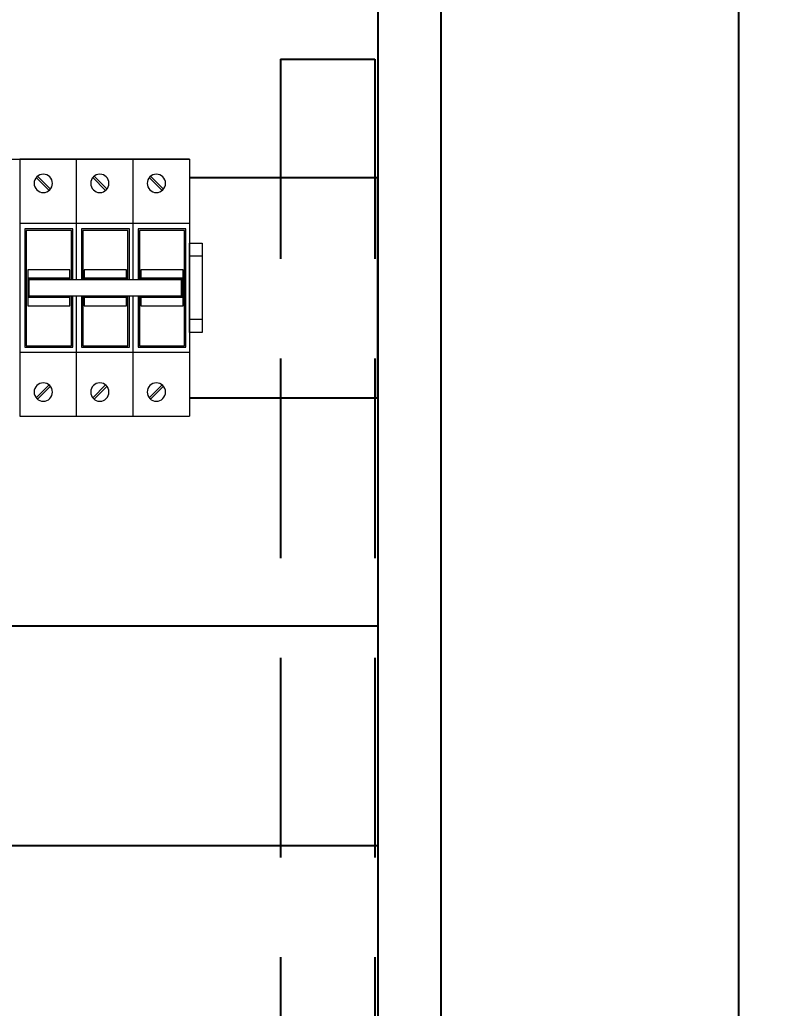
# Model space of a CAD drawing. Header units: millimetres. Extents: x 2046 to 14753, y 2361 to 29276.
# Drawn here: x 10122.63 to 10146.77, y 3670.13 to 3701.58 of the extents above; entities that cross this region are included whole.
import ezdxf

# ---------------------------------------------------------------- set-up
doc = ezdxf.new("R2010")
doc.units = ezdxf.units.MM
doc.linetypes.add('DASHED2', pattern=[9.525, 6.35, -3.175])
for name, color, linetype in [('BARA', 31, 'Continuous'), ('HAT', 3, 'Continuous'), ('T2BUSBAR', 7, 'Continuous')]:
    doc.layers.add(name, color=color, linetype=linetype)
doc.styles.get("Standard").update_dxf_attribs({"font": 'arial.ttf'})
doc.dimstyles.new('ISO-25', dxfattribs={"dimtxt": 2.5, "dimasz": 2.5, "dimexe": 1.25, "dimexo": 0.625, "dimtad": 1, "dimtxsty": 'Standard', "dimcen": 2.5, "dimadec": 0, "dimazin": 0, "dimtfac": 1, "dimtmove": 0, "dimatfit": 3, "dimfxl": 1, "dimarcsym": 0})

# ---------------------------------------------------------------- blocks, each defined once
blk = doc.blocks.new('*D246')
at = {"layer": 'Defpoints', "color": 0, "transparency": 16777216}
for p in [(10136.026, 3742.629), (10145.517, 3742.629), (10136.026, 3562.629)]:
    blk.add_point(p, dxfattribs=at)
at = {"layer": 'HAT', "color": 0, "lineweight": -2, "transparency": 16777216}
for p, q in [((10136.651, 3742.629), (10146.767, 3742.629)), ((10145.517, 3565.129), (10145.517, 3740.129)), ((10136.651, 3562.629), (10146.767, 3562.629))]:
    blk.add_line(p, q, dxfattribs=at)
at = {"layer": 'HAT', "color": 0, "transparency": 16777216}
for points in [[(10145.1, 3740.129), (10145.933, 3740.129), (10145.517, 3742.629)], [(10145.1, 3565.129), (10145.933, 3565.129), (10145.517, 3562.629)]]:
    blk.add_solid(points, dxfattribs=at)
at = {"layer": 'HAT', "transparency": 16777216, "insert": (10142.849, 3652.629), "char_height": 4, "attachment_point": 5, "rotation": 90, "bg_fill": 3, "box_fill_scale": 1.1, "bg_fill_color": 256, "bg_fill_true_color": 13158600, "bg_fill_transparency": 0}
blk.add_mtext('180', dxfattribs=at)

msp = doc.modelspace()

# ---------------------------------------------------------------- linework, layer by layer
at = {"color": 252, "linetype": 'DASHED2', "true_color": 0x939598}
for p, q in [((10130.926, 3700.328), (10130.926, 3564.729)), ((10130.926, 3700.328), (10133.926, 3700.328)), ((10133.926, 3700.328), (10133.926, 3564.729))]:
    msp.add_line(p, q, dxfattribs=at)
at = {"lineweight": 9}
for p, q in [((10120.827, 3697.149), (10122.627, 3697.149)), ((10122.627, 3697.149), (10122.627, 3688.967)), ((10122.627, 3697.149), (10122.627, 3688.967)), ((10124.427, 3697.149), (10122.627, 3697.149)), ((10122.627, 3697.149), (10124.427, 3697.149)), ((10124.427, 3697.149), (10124.427, 3693.319)), ((10126.227, 3697.149), (10124.427, 3697.149)), ((10124.427, 3697.149), (10126.227, 3697.149)), ((10124.427, 3697.149), (10124.427, 3693.319)), ((10126.227, 3697.149), (10126.227, 3693.319)), ((10128.027, 3697.149), (10126.227, 3697.149)), ((10126.227, 3697.149), (10128.027, 3697.149)), ((10126.227, 3697.149), (10126.227, 3693.319)), ((10128.027, 3697.149), (10128.027, 3688.967)), ((10123.148, 3696.563), (10123.561, 3696.15)), ((10123.191, 3696.606), (10123.604, 3696.194)), ((10124.948, 3696.563), (10125.361, 3696.15)), ((10124.991, 3696.606), (10125.404, 3696.194)), ((10126.748, 3696.563), (10127.161, 3696.15)), ((10126.791, 3696.606), (10127.204, 3696.194)), ((10122.627, 3695.103), (10122.627, 3691.012)), ((10124.427, 3695.103), (10122.627, 3695.103)), ((10124.427, 3695.103), (10124.427, 3693.319)), ((10126.227, 3695.103), (10124.427, 3695.103)), ((10126.227, 3695.103), (10126.227, 3693.319)), ((10128.027, 3695.103), (10126.227, 3695.103)), ((10122.791, 3694.929), (10122.791, 3691.166)), ((10124.316, 3694.929), (10122.791, 3694.929)), ((10122.836, 3694.884), (10122.836, 3691.211)), ((10124.27, 3694.884), (10122.836, 3694.884)), ((10124.27, 3693.319), (10124.27, 3694.884)), ((10124.316, 3693.319), (10124.316, 3694.929)), ((10124.591, 3694.929), (10124.591, 3693.319)), ((10126.116, 3694.929), (10124.591, 3694.929)), ((10124.636, 3694.884), (10124.636, 3693.319)), ((10126.07, 3694.884), (10124.636, 3694.884)), ((10126.07, 3693.319), (10126.07, 3694.884)), ((10126.116, 3693.319), (10126.116, 3694.929)), ((10126.391, 3694.929), (10126.391, 3693.319)), ((10127.916, 3694.929), (10126.391, 3694.929)), ((10126.436, 3694.884), (10126.436, 3693.319)), ((10127.87, 3694.884), (10126.436, 3694.884)), ((10127.87, 3691.211), (10127.87, 3694.884)), ((10127.916, 3691.166), (10127.916, 3694.929)), ((10122.882, 3693.626), (10122.882, 3692.48)), ((10124.225, 3693.626), (10122.882, 3693.626)), ((10124.225, 3693.319), (10124.225, 3693.626)), ((10126.025, 3693.626), (10124.682, 3693.626)), ((10124.682, 3693.626), (10124.682, 3693.319)), ((10126.025, 3693.319), (10126.025, 3693.626)), ((10126.482, 3693.626), (10126.482, 3693.319)), ((10127.825, 3693.626), (10126.482, 3693.626)), ((10127.825, 3692.48), (10127.825, 3693.626)), ((10124.225, 3693.364), (10122.882, 3693.364)), ((10122.927, 3693.319), (10122.882, 3693.364)), ((10124.179, 3693.319), (10122.927, 3693.319)), ((10122.927, 3692.787), (10122.927, 3693.319)), ((10124.179, 3693.319), (10124.225, 3693.364)), ((10126.025, 3693.364), (10124.682, 3693.364)), ((10124.727, 3693.319), (10124.682, 3693.364)), ((10125.979, 3693.319), (10124.727, 3693.319)), ((10125.979, 3693.319), (10126.025, 3693.364)), ((10127.825, 3693.364), (10126.482, 3693.364)), ((10126.527, 3693.319), (10126.482, 3693.364)), ((10127.779, 3693.319), (10126.527, 3693.319)), ((10127.779, 3693.319), (10127.825, 3693.364)), ((10127.779, 3692.787), (10127.779, 3693.319)), ((10122.927, 3692.787), (10122.882, 3692.742)), ((10124.225, 3692.742), (10122.882, 3692.742)), ((10124.179, 3692.787), (10122.927, 3692.787)), ((10124.179, 3692.787), (10124.225, 3692.742)), ((10124.225, 3692.48), (10124.225, 3692.787)), ((10124.27, 3691.211), (10124.27, 3692.787)), ((10124.316, 3691.166), (10124.316, 3692.787)), ((10124.427, 3692.787), (10124.427, 3691.012)), ((10124.427, 3692.787), (10124.427, 3688.967)), ((10124.427, 3692.787), (10124.427, 3688.967)), ((10124.591, 3692.787), (10124.591, 3691.166)), ((10124.636, 3692.787), (10124.636, 3691.211)), ((10124.727, 3692.787), (10124.682, 3692.742)), ((10124.682, 3692.787), (10124.682, 3692.48)), ((10126.025, 3692.742), (10124.682, 3692.742)), ((10125.979, 3692.787), (10124.727, 3692.787)), ((10125.979, 3692.787), (10126.025, 3692.742)), ((10126.025, 3692.48), (10126.025, 3692.787)), ((10126.07, 3691.211), (10126.07, 3692.787)), ((10126.116, 3691.166), (10126.116, 3692.787)), ((10126.227, 3692.787), (10126.227, 3691.012)), ((10126.227, 3692.787), (10126.227, 3688.967)), ((10126.227, 3692.787), (10126.227, 3688.967)), ((10126.391, 3692.787), (10126.391, 3691.166)), ((10126.436, 3692.787), (10126.436, 3691.211)), ((10126.527, 3692.787), (10126.482, 3692.742)), ((10126.482, 3692.787), (10126.482, 3692.48)), ((10127.825, 3692.742), (10126.482, 3692.742)), ((10127.779, 3692.787), (10126.527, 3692.787)), ((10127.779, 3692.787), (10127.825, 3692.742)), ((10122.882, 3692.48), (10124.225, 3692.48)), ((10124.682, 3692.48), (10126.025, 3692.48)), ((10126.482, 3692.48), (10127.825, 3692.48)), ((10122.627, 3691.012), (10124.427, 3691.012)), ((10122.791, 3691.166), (10124.316, 3691.166)), ((10122.836, 3691.211), (10124.27, 3691.211)), ((10124.427, 3691.012), (10126.227, 3691.012)), ((10124.591, 3691.166), (10126.116, 3691.166)), ((10124.636, 3691.211), (10126.07, 3691.211)), ((10126.227, 3691.012), (10128.027, 3691.012)), ((10126.391, 3691.166), (10127.916, 3691.166)), ((10126.436, 3691.211), (10127.87, 3691.211)), ((10123.148, 3689.552), (10123.561, 3689.965)), ((10123.191, 3689.509), (10123.604, 3689.922)), ((10124.948, 3689.552), (10125.361, 3689.965)), ((10124.991, 3689.509), (10125.404, 3689.922)), ((10126.748, 3689.552), (10127.161, 3689.965)), ((10126.791, 3689.509), (10127.204, 3689.922)), ((10122.627, 3688.967), (10124.427, 3688.967)), ((10124.427, 3688.967), (10126.227, 3688.967)), ((10126.227, 3688.967), (10128.027, 3688.967))]:
    msp.add_line(p, q, dxfattribs=at)
msp.add_lwpolyline([(10122.927, 3693.319), (10127.779, 3693.319), (10127.779, 3692.787), (10122.927, 3692.787)], close=True, dxfattribs=at)
at = {"lineweight": 9, "extrusion": (0, 0, -1)}
for centre in [(10123.376, 3696.378), (10125.176, 3696.378), (10126.976, 3696.378), (10123.376, 3689.737), (10125.176, 3689.737), (10126.976, 3689.737)]:
    msp.add_ellipse(centre, major_axis=(-0.206, 0.206), ratio=1, start_param=5.497787, end_param=11.780972, dxfattribs=at)
at = {"layer": 'BARA', "color": 9, "true_color": 0xc7c8ca}
for points in [[(10128.025, 3689.556), (10134.026, 3689.556), (10134.026, 3696.559), (10128.025, 3696.559)], [(10121.233, 3682.303), (10134.026, 3682.303), (10134.026, 3675.3), (10121.233, 3675.3)]]:
    msp.add_lwpolyline(points, dxfattribs=at)
at = {"layer": 'HAT', "color": 1}
for points in [[(10066.026, 3742.629), (10136.026, 3742.629), (10136.026, 3562.629), (10066.026, 3562.629)], [(10068.026, 3740.629), (10134.026, 3740.629), (10134.026, 3564.629), (10068.026, 3564.629)]]:
    msp.add_lwpolyline(points, close=True, dxfattribs=at)
at = {"layer": 'T2BUSBAR', "color": 4, "lineweight": 9}
for points in [[(10128.434, 3691.636), (10128.027, 3691.636), (10128.027, 3694.479), (10128.434, 3694.479)], [(10128.434, 3692.042), (10128.027, 3692.042), (10128.027, 3694.073), (10128.434, 3694.073)]]:
    msp.add_lwpolyline(points, close=True, dxfattribs=at)

# ---------------------------------------------------------------- next in the draw order: dimensions: what is measured, and where the dimension line sits
at = {"layer": 'HAT', "color": 4}
dim = msp.add_linear_dim(base=(10145.517, 3742.629), p1=(10136.026, 3562.629), p2=(10136.026, 3742.629), angle=90, dimstyle='ISO-25', override={"dimtxt": 4, "dimcen": -2.5, "dimclrt": 256, "dimtfill": 1}, dxfattribs=at)
dim.commit()
dim.dimension.update_dxf_attribs({"geometry": '*D246', "text_midpoint": (10142.849, 3652.629)})

doc.saveas('drawing.dxf')
